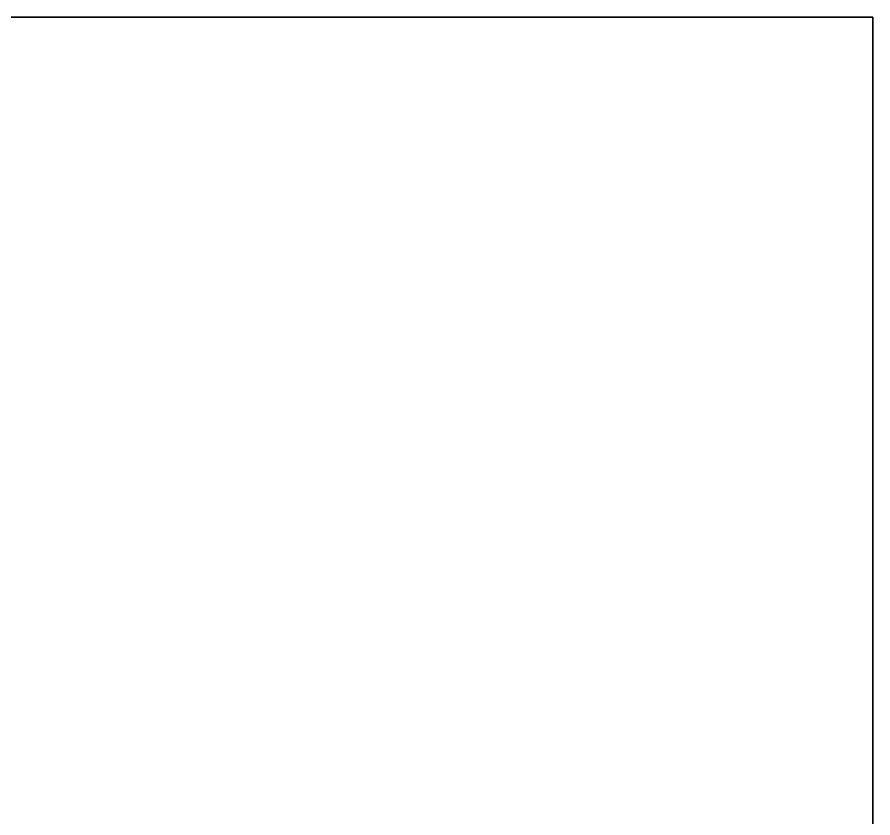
# Model space of a CAD drawing. Header units: metres. Extents: x 376982 to 377560, y 6958004 to 6958955.
# Drawn here: x 377044.817 to 377047.267, y 6958903.048 to 6958905.34 of the extents above; entities that cross this region are included whole.
import ezdxf

# ---------------------------------------------------------------- set-up
doc = ezdxf.new("R2010")
doc.units = ezdxf.units.M
doc.layers.add('MB_UCS_R5_muy_alta', color=7, linetype='Continuous')

msp = doc.modelspace()

# ---------------------------------------------------------------- linework, layer by layer
at = {"layer": 'MB_UCS_R5_muy_alta'}
for points in [[(377044.767, 6958902.84, 275.858), (377047.267, 6958902.84, 275.858), (377047.267, 6958905.34, 275.858), (377044.767, 6958905.34, 275.858)], [(377044.767, 6958902.84, 278.358), (377047.267, 6958902.84, 278.358), (377047.267, 6958905.34, 278.358), (377044.767, 6958905.34, 278.358)], [(377047.267, 6958905.34, 275.858), (377044.767, 6958905.34, 275.858), (377044.767, 6958905.34, 278.358), (377047.267, 6958905.34, 278.358)], [(377044.767, 6958902.84, 278.358), (377047.267, 6958902.84, 278.358), (377047.267, 6958905.34, 278.358), (377044.767, 6958905.34, 278.358)], [(377044.767, 6958902.84, 280.858), (377047.267, 6958902.84, 280.858), (377047.267, 6958905.34, 280.858), (377044.767, 6958905.34, 280.858)], [(377047.267, 6958905.34, 278.358), (377044.767, 6958905.34, 278.358), (377044.767, 6958905.34, 280.858), (377047.267, 6958905.34, 280.858)], [(377044.767, 6958902.84, 280.858), (377047.267, 6958902.84, 280.858), (377047.267, 6958905.34, 280.858), (377044.767, 6958905.34, 280.858)], [(377044.767, 6958902.84, 283.358), (377047.267, 6958902.84, 283.358), (377047.267, 6958905.34, 283.358), (377044.767, 6958905.34, 283.358)], [(377047.267, 6958905.34, 280.858), (377044.767, 6958905.34, 280.858), (377044.767, 6958905.34, 283.358), (377047.267, 6958905.34, 283.358)], [(377044.767, 6958902.84, 283.358), (377047.267, 6958902.84, 283.358), (377047.267, 6958905.34, 283.358), (377044.767, 6958905.34, 283.358)], [(377044.767, 6958902.84, 285.858), (377047.267, 6958902.84, 285.858), (377047.267, 6958905.34, 285.858), (377044.767, 6958905.34, 285.858)], [(377047.267, 6958905.34, 283.358), (377044.767, 6958905.34, 283.358), (377044.767, 6958905.34, 285.858), (377047.267, 6958905.34, 285.858)], [(377044.767, 6958902.84, 285.858), (377047.267, 6958902.84, 285.858), (377047.267, 6958905.34, 285.858), (377044.767, 6958905.34, 285.858)], [(377044.767, 6958902.84, 288.358), (377047.267, 6958902.84, 288.358), (377047.267, 6958905.34, 288.358), (377044.767, 6958905.34, 288.358)], [(377047.267, 6958905.34, 285.858), (377044.767, 6958905.34, 285.858), (377044.767, 6958905.34, 288.358), (377047.267, 6958905.34, 288.358)], [(377044.767, 6958902.84, 288.358), (377047.267, 6958902.84, 288.358), (377047.267, 6958905.34, 288.358), (377044.767, 6958905.34, 288.358)], [(377044.767, 6958902.84, 290.858), (377047.267, 6958902.84, 290.858), (377047.267, 6958905.34, 290.858), (377044.767, 6958905.34, 290.858)], [(377047.267, 6958905.34, 288.358), (377044.767, 6958905.34, 288.358), (377044.767, 6958905.34, 290.858), (377047.267, 6958905.34, 290.858)], [(377044.767, 6958902.84, 290.858), (377047.267, 6958902.84, 290.858), (377047.267, 6958905.34, 290.858), (377044.767, 6958905.34, 290.858)], [(377044.767, 6958902.84, 293.358), (377047.267, 6958902.84, 293.358), (377047.267, 6958905.34, 293.358), (377044.767, 6958905.34, 293.358)], [(377047.267, 6958905.34, 290.858), (377044.767, 6958905.34, 290.858), (377044.767, 6958905.34, 293.358), (377047.267, 6958905.34, 293.358)], [(377044.767, 6958902.84, 293.358), (377047.267, 6958902.84, 293.358), (377047.267, 6958905.34, 293.358), (377044.767, 6958905.34, 293.358)], [(377044.767, 6958902.84, 295.858), (377047.267, 6958902.84, 295.858), (377047.267, 6958905.34, 295.858), (377044.767, 6958905.34, 295.858)], [(377047.267, 6958905.34, 293.358), (377044.767, 6958905.34, 293.358), (377044.767, 6958905.34, 295.858), (377047.267, 6958905.34, 295.858)], [(377044.767, 6958902.84, 295.858), (377047.267, 6958902.84, 295.858), (377047.267, 6958905.34, 295.858), (377044.767, 6958905.34, 295.858)], [(377044.767, 6958902.84, 298.358), (377047.267, 6958902.84, 298.358), (377047.267, 6958905.34, 298.358), (377044.767, 6958905.34, 298.358)], [(377047.267, 6958905.34, 295.858), (377044.767, 6958905.34, 295.858), (377044.767, 6958905.34, 298.358), (377047.267, 6958905.34, 298.358)], [(377044.767, 6958902.84, 298.358), (377047.267, 6958902.84, 298.358), (377047.267, 6958905.34, 298.358), (377044.767, 6958905.34, 298.358)], [(377044.767, 6958902.84, 300.858), (377047.267, 6958902.84, 300.858), (377047.267, 6958905.34, 300.858), (377044.767, 6958905.34, 300.858)], [(377047.267, 6958905.34, 298.358), (377044.767, 6958905.34, 298.358), (377044.767, 6958905.34, 300.858), (377047.267, 6958905.34, 300.858)], [(377044.767, 6958902.84, 300.858), (377047.267, 6958902.84, 300.858), (377047.267, 6958905.34, 300.858), (377044.767, 6958905.34, 300.858)], [(377044.767, 6958902.84, 303.358), (377047.267, 6958902.84, 303.358), (377047.267, 6958905.34, 303.358), (377044.767, 6958905.34, 303.358)], [(377047.267, 6958905.34, 300.858), (377044.767, 6958905.34, 300.858), (377044.767, 6958905.34, 303.358), (377047.267, 6958905.34, 303.358)], [(377044.767, 6958902.84, 303.358), (377047.267, 6958902.84, 303.358), (377047.267, 6958905.34, 303.358), (377044.767, 6958905.34, 303.358)], [(377044.767, 6958902.84, 305.858), (377047.267, 6958902.84, 305.858), (377047.267, 6958905.34, 305.858), (377044.767, 6958905.34, 305.858)], [(377047.267, 6958905.34, 303.358), (377044.767, 6958905.34, 303.358), (377044.767, 6958905.34, 305.858), (377047.267, 6958905.34, 305.858)], [(377044.767, 6958902.84, 305.858), (377047.267, 6958902.84, 305.858), (377047.267, 6958905.34, 305.858), (377044.767, 6958905.34, 305.858)], [(377044.767, 6958902.84, 308.358), (377047.267, 6958902.84, 308.358), (377047.267, 6958905.34, 308.358), (377044.767, 6958905.34, 308.358)], [(377047.267, 6958905.34, 305.858), (377044.767, 6958905.34, 305.858), (377044.767, 6958905.34, 308.358), (377047.267, 6958905.34, 308.358)], [(377044.767, 6958902.84, 308.358), (377047.267, 6958902.84, 308.358), (377047.267, 6958905.34, 308.358), (377044.767, 6958905.34, 308.358)], [(377044.767, 6958902.84, 310.858), (377047.267, 6958902.84, 310.858), (377047.267, 6958905.34, 310.858), (377044.767, 6958905.34, 310.858)], [(377047.267, 6958905.34, 308.358), (377044.767, 6958905.34, 308.358), (377044.767, 6958905.34, 310.858), (377047.267, 6958905.34, 310.858)], [(377047.267, 6958902.84, 275.858), (377047.267, 6958905.34, 275.858), (377047.267, 6958905.34, 278.358), (377047.267, 6958902.84, 278.358)], [(377047.267, 6958902.84, 278.358), (377047.267, 6958905.34, 278.358), (377047.267, 6958905.34, 280.858), (377047.267, 6958902.84, 280.858)], [(377047.267, 6958902.84, 280.858), (377047.267, 6958905.34, 280.858), (377047.267, 6958905.34, 283.358), (377047.267, 6958902.84, 283.358)], [(377047.267, 6958902.84, 283.358), (377047.267, 6958905.34, 283.358), (377047.267, 6958905.34, 285.858), (377047.267, 6958902.84, 285.858)], [(377047.267, 6958902.84, 285.858), (377047.267, 6958905.34, 285.858), (377047.267, 6958905.34, 288.358), (377047.267, 6958902.84, 288.358)], [(377047.267, 6958902.84, 288.358), (377047.267, 6958905.34, 288.358), (377047.267, 6958905.34, 290.858), (377047.267, 6958902.84, 290.858)], [(377047.267, 6958902.84, 290.858), (377047.267, 6958905.34, 290.858), (377047.267, 6958905.34, 293.358), (377047.267, 6958902.84, 293.358)], [(377047.267, 6958902.84, 293.358), (377047.267, 6958905.34, 293.358), (377047.267, 6958905.34, 295.858), (377047.267, 6958902.84, 295.858)], [(377047.267, 6958902.84, 295.858), (377047.267, 6958905.34, 295.858), (377047.267, 6958905.34, 298.358), (377047.267, 6958902.84, 298.358)], [(377047.267, 6958902.84, 298.358), (377047.267, 6958905.34, 298.358), (377047.267, 6958905.34, 300.858), (377047.267, 6958902.84, 300.858)], [(377047.267, 6958902.84, 300.858), (377047.267, 6958905.34, 300.858), (377047.267, 6958905.34, 303.358), (377047.267, 6958902.84, 303.358)], [(377047.267, 6958902.84, 303.358), (377047.267, 6958905.34, 303.358), (377047.267, 6958905.34, 305.858), (377047.267, 6958902.84, 305.858)], [(377047.267, 6958902.84, 305.858), (377047.267, 6958905.34, 305.858), (377047.267, 6958905.34, 308.358), (377047.267, 6958902.84, 308.358)], [(377047.267, 6958902.84, 308.358), (377047.267, 6958905.34, 308.358), (377047.267, 6958905.34, 310.858), (377047.267, 6958902.84, 310.858)]]:
    msp.add_3dface(points, dxfattribs=at)

doc.saveas('drawing.dxf')
